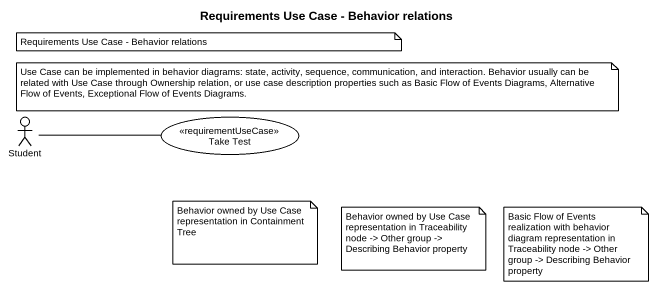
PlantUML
@startuml
title Requirements Use Case - Behavior relations
actor Student
usecase "Take Test" as Take_Test <<requirementUseCase>>
Student -right- Take_Test
note as N1
  Use Case can be implemented in behavior diagrams: state, activity, sequence, communication, and interaction. Behavior usually can be related with Use Case through Ownership relation, or use case description properties such as Basic Flow of Events Diagrams, Alternative Flow of Events, Exceptional Flow of Events Diagrams.
end note
note as N2
  Requirements Use Case - Behavior relations
end note
note as N3
  Behavior owned by Use Case representation in Containment Tree
end note
note as N4
  Behavior owned by Use Case representation in Traceability node -> Other group -> Describing Behavior property
end note
note as N5
  Basic Flow of Events realization with behavior diagram representation in Traceability node -> Other group -> Describing Behavior property
end note
@enduml
